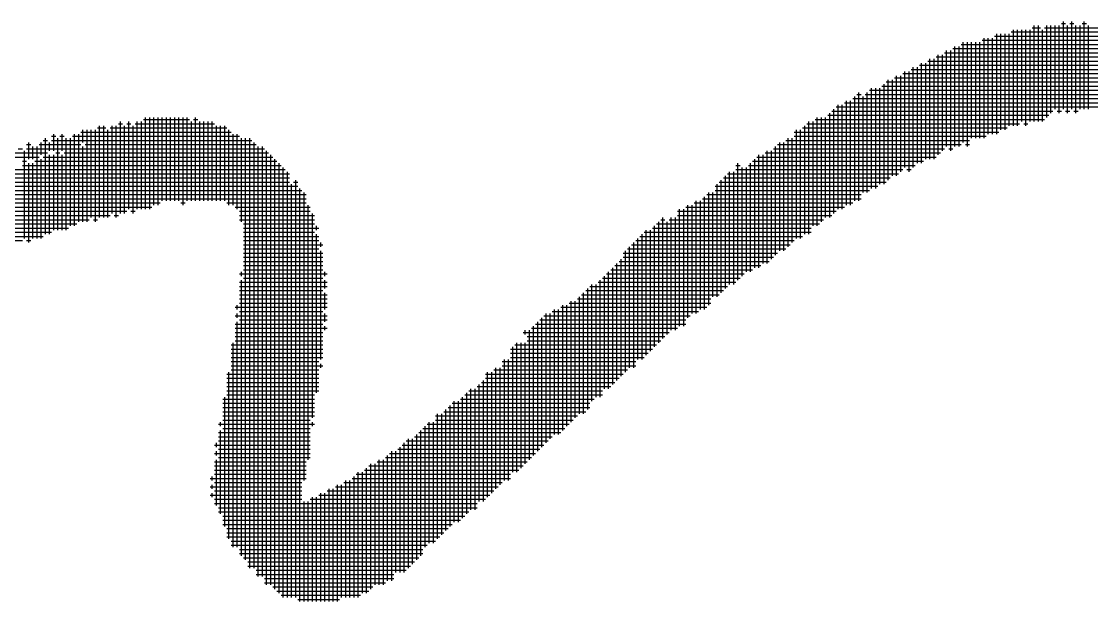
# Model space of a CAD drawing. Header units: feet. Extents: x 0 to 1079770, y 0 to 240000.
# Drawn here: x 955476 to 956446, y 13736 to 14262 of the extents above; entities that cross this region are included whole.
import ezdxf

# ---------------------------------------------------------------- set-up
doc = ezdxf.new("R2010")
doc.units = ezdxf.units.FT
doc.header["$LTSCALE"] = 2200
doc.header["$MEASUREMENT"] = 0
doc.layers.add('CX-MISC', color=2, linetype='CONTINUOUS')

msp = doc.modelspace()

# ---------------------------------------------------------------- linework, layer by layer
at = {"layer": 'CX-MISC'}
for p, q in [((956374.65, 14167.36, 9817.04), (956374.65, 14254.3, 9817.04)), ((956378.43, 14167.36, 9817.04), (956378.43, 14254.3, 9817.04)), ((956382.21, 14171.14, 9817.04), (956382.21, 14254.3, 9817.04)), ((956385.99, 14167.36, 9817.04), (956385.99, 14254.3, 9817.04)), ((956389.77, 14171.14, 9817.04), (956389.77, 14254.3, 9817.04)), ((956391.66, 14256.19, 9817.04), (956399.22, 14256.19, 9817.04)), ((956393.55, 14171.14, 9817.04), (956393.55, 14258.08, 9817.04)), ((956397.33, 14171.14, 9817.04), (956397.33, 14258.08, 9817.04)), ((956401.11, 14171.14, 9817.04), (956401.11, 14254.3, 9817.04)), ((956403, 14256.19, 9817.04), (956459.7, 14256.19, 9817.04)), ((956404.89, 14174.92, 9817.04), (956404.89, 14258.08, 9817.04)), ((956408.67, 14178.7, 9817.04), (956408.67, 14258.08, 9817.04)), ((956412.45, 14182.48, 9817.04), (956412.45, 14258.08, 9817.04)), ((956416.23, 14178.7, 9817.04), (956416.23, 14258.08, 9817.04)), ((956418.12, 14259.97, 9817.04), (956421.9, 14259.97, 9817.04)), ((956420.01, 14182.48, 9817.04), (956420.01, 14261.86, 9817.04)), ((956423.79, 14178.7, 9817.04), (956423.79, 14258.08, 9817.04)), ((956425.68, 14259.97, 9817.04), (956429.46, 14259.97, 9817.04)), ((956427.57, 14182.48, 9817.04), (956427.57, 14261.86, 9817.04)), ((956431.35, 14178.7, 9817.04), (956431.35, 14258.08, 9817.04)), ((956435.13, 14182.48, 9817.04), (956435.13, 14258.08, 9817.04)), ((956437.02, 14259.97, 9817.04), (956440.8, 14259.97, 9817.04)), ((956438.91, 14182.48, 9817.04), (956438.91, 14261.86, 9817.04)), ((956442.69, 14182.48, 9817.04), (956442.69, 14258.08, 9817.04)), ((956346.3, 14244.85, 9817.04), (956486.16, 14244.85, 9817.04)), ((956348.19, 14156.02, 9817.04), (956348.19, 14246.74, 9817.04)), ((956351.97, 14159.8, 9817.04), (956351.97, 14246.74, 9817.04)), ((956355.75, 14159.8, 9817.04), (956355.75, 14246.74, 9817.04)), ((956357.64, 14248.63, 9817.04), (956474.82, 14248.63, 9817.04)), ((956359.53, 14159.8, 9817.04), (956359.53, 14250.52, 9817.04)), ((956363.31, 14163.58, 9817.04), (956363.31, 14250.52, 9817.04)), ((956367.09, 14163.58, 9817.04), (956367.09, 14250.52, 9817.04)), ((956370.87, 14167.36, 9817.04), (956370.87, 14250.52, 9817.04)), ((956372.76, 14252.41, 9817.04), (956467.26, 14252.41, 9817.04)), ((956312.28, 14233.51, 9817.04), (956505.06, 14233.51, 9817.04)), ((956314.17, 14148.46, 9817.04), (956314.17, 14235.4, 9817.04)), ((956317.95, 14144.68, 9817.04), (956317.95, 14235.4, 9817.04)), ((956319.84, 14237.29, 9817.04), (956497.5, 14237.29, 9817.04)), ((956321.73, 14148.46, 9817.04), (956321.73, 14239.18, 9817.04)), ((956325.51, 14148.46, 9817.04), (956325.51, 14239.18, 9817.04)), ((956327.4, 14241.07, 9817.04), (956489.94, 14241.07, 9817.04)), ((956329.29, 14152.24, 9817.04), (956329.29, 14242.96, 9817.04)), ((956333.07, 14148.46, 9817.04), (956333.07, 14242.96, 9817.04)), ((956336.85, 14156.02, 9817.04), (956336.85, 14242.96, 9817.04)), ((956340.63, 14156.02, 9817.04), (956340.63, 14242.96, 9817.04)), ((956344.41, 14156.02, 9817.04), (956344.41, 14242.96, 9817.04)), ((956291.49, 14133.34, 9817.04), (956291.49, 14224.06, 9817.04)), ((956295.27, 14137.12, 9817.04), (956295.27, 14224.06, 9817.04)), ((956297.16, 14225.95, 9817.04), (956512.62, 14225.95, 9817.04)), ((956299.05, 14137.12, 9817.04), (956299.05, 14227.84, 9817.04)), ((956302.83, 14137.12, 9817.04), (956302.83, 14227.84, 9817.04)), ((956304.72, 14229.73, 9817.04), (956508.84, 14229.73, 9817.04)), ((956306.61, 14140.9, 9817.04), (956306.61, 14231.62, 9817.04)), ((956310.39, 14144.68, 9817.04), (956310.39, 14231.62, 9817.04)), ((956274.48, 14214.61, 9817.04), (956527.74, 14214.61, 9817.04)), ((956276.37, 14129.56, 9817.04), (956276.37, 14216.5, 9817.04)), ((956280.15, 14125.78, 9817.04), (956280.15, 14216.5, 9817.04)), ((956282.04, 14218.39, 9817.04), (956527.74, 14218.39, 9817.04)), ((956283.93, 14129.56, 9817.04), (956283.93, 14220.28, 9817.04)), ((956287.71, 14133.34, 9817.04), (956287.71, 14220.28, 9817.04)), ((956289.6, 14222.17, 9817.04), (956520.18, 14222.17, 9817.04)), ((956257.47, 14114.44, 9817.04), (956257.47, 14205.16, 9817.04)), ((956259.36, 14207.05, 9817.04), (956535.3, 14207.05, 9817.04)), ((956261.25, 14118.22, 9817.04), (956261.25, 14208.94, 9817.04)), ((956265.03, 14122, 9817.04), (956265.03, 14208.94, 9817.04)), ((956266.92, 14210.83, 9817.04), (956531.52, 14210.83, 9817.04)), ((956268.81, 14122, 9817.04), (956268.81, 14212.72, 9817.04)), ((956272.59, 14125.78, 9817.04), (956272.59, 14212.72, 9817.04)), ((956232.9, 14195.71, 9817.04), (956236.68, 14195.71, 9817.04)), ((956234.79, 14099.32, 9817.04), (956234.79, 14197.6, 9817.04)), ((956240.46, 14195.71, 9817.04), (956542.86, 14195.71, 9817.04)), ((956242.35, 14106.88, 9817.04), (956242.35, 14197.6, 9817.04)), ((956244.24, 14199.49, 9817.04), (956542.86, 14199.49, 9817.04)), ((956246.13, 14110.66, 9817.04), (956246.13, 14201.38, 9817.04)), ((956249.91, 14110.66, 9817.04), (956249.91, 14201.38, 9817.04)), ((956253.69, 14114.44, 9817.04), (956253.69, 14201.38, 9817.04)), ((956255.58, 14203.27, 9817.04), (956539.08, 14203.27, 9817.04)), ((956215.89, 14091.76, 9817.04), (956215.89, 14186.26, 9817.04)), ((956219.67, 14091.76, 9817.04), (956219.67, 14186.26, 9817.04)), ((956221.56, 14188.15, 9817.04), (956546.64, 14188.15, 9817.04)), ((956223.45, 14095.54, 9817.04), (956223.45, 14190.04, 9817.04)), ((956227.23, 14095.54, 9817.04), (956227.23, 14190.04, 9817.04)), ((956229.12, 14191.93, 9817.04), (956546.64, 14191.93, 9817.04)), ((956231.01, 14099.32, 9817.04), (956231.01, 14193.82, 9817.04)), ((956238.57, 14106.88, 9817.04), (956238.57, 14193.82, 9817.04)), ((956206.44, 14176.81, 9817.04), (956406.78, 14176.81, 9817.04)), ((956208.33, 14084.2, 9817.04), (956208.33, 14178.7, 9817.04)), ((956210.22, 14180.59, 9817.04), (956410.56, 14180.59, 9817.04)), ((956212.11, 14087.98, 9817.04), (956212.11, 14182.48, 9817.04)), ((956214, 14184.37, 9817.04), (956550.42, 14184.37, 9817.04)), ((956414.34, 14180.59, 9817.04), (956418.12, 14180.59, 9817.04)), ((956421.9, 14180.59, 9817.04), (956425.68, 14180.59, 9817.04)), ((956429.46, 14180.59, 9817.04), (956433.24, 14180.59, 9817.04)), ((955544.94, 14165.47, 9817.04), (955552.5, 14165.47, 9817.04)), ((955546.83, 14084.2, 9817.04), (955546.83, 14167.36, 9817.04)), ((955550.61, 14084.2, 9817.04), (955550.61, 14167.36, 9817.04)), ((955556.28, 14165.47, 9817.04), (955662.12, 14165.47, 9817.04)), ((955558.17, 14087.98, 9817.04), (955558.17, 14167.36, 9817.04)), ((955561.95, 14084.2, 9817.04), (955561.95, 14167.36, 9817.04)), ((955563.84, 14169.25, 9817.04), (955567.62, 14169.25, 9817.04)), ((955565.73, 14087.98, 9817.04), (955565.73, 14171.14, 9817.04)), ((955569.51, 14087.98, 9817.04), (955569.51, 14167.36, 9817.04)), ((955571.4, 14169.25, 9817.04), (955575.18, 14169.25, 9817.04)), ((955573.29, 14091.76, 9817.04), (955573.29, 14171.14, 9817.04)), ((955577.07, 14087.98, 9817.04), (955577.07, 14167.36, 9817.04)), ((955578.96, 14169.25, 9817.04), (955650.78, 14169.25, 9817.04)), ((955580.85, 14091.76, 9817.04), (955580.85, 14171.14, 9817.04)), ((955584.63, 14091.76, 9817.04), (955584.63, 14171.14, 9817.04)), ((955586.52, 14173.03, 9817.04), (955628.1, 14173.03, 9817.04)), ((955588.41, 14091.76, 9817.04), (955588.41, 14174.92, 9817.04)), ((955592.19, 14091.76, 9817.04), (955592.19, 14174.92, 9817.04)), ((955595.97, 14095.54, 9817.04), (955595.97, 14174.92, 9817.04)), ((955599.75, 14095.54, 9817.04), (955599.75, 14174.92, 9817.04)), ((955603.53, 14099.32, 9817.04), (955603.53, 14174.92, 9817.04)), ((955607.31, 14099.32, 9817.04), (955607.31, 14174.92, 9817.04)), ((955611.09, 14099.32, 9817.04), (955611.09, 14174.92, 9817.04)), ((955614.87, 14099.32, 9817.04), (955614.87, 14174.92, 9817.04)), ((955618.65, 14099.32, 9817.04), (955618.65, 14174.92, 9817.04)), ((955622.43, 14095.54, 9817.04), (955622.43, 14174.92, 9817.04)), ((955626.21, 14099.32, 9817.04), (955626.21, 14174.92, 9817.04)), ((955629.99, 14099.32, 9817.04), (955629.99, 14171.14, 9817.04)), ((955631.88, 14173.03, 9817.04), (955635.66, 14173.03, 9817.04)), ((955633.77, 14099.32, 9817.04), (955633.77, 14174.92, 9817.04)), ((955637.55, 14099.32, 9817.04), (955637.55, 14171.14, 9817.04)), ((955641.33, 14099.32, 9817.04), (955641.33, 14171.14, 9817.04)), ((955645.11, 14099.32, 9817.04), (955645.11, 14171.14, 9817.04)), ((955648.89, 14099.32, 9817.04), (955648.89, 14171.14, 9817.04)), ((955652.67, 14099.32, 9817.04), (955652.67, 14167.36, 9817.04)), ((955656.45, 14099.32, 9817.04), (955656.45, 14167.36, 9817.04)), ((955660.23, 14099.32, 9817.04), (955660.23, 14167.36, 9817.04)), ((956183.76, 14165.47, 9817.04), (956368.98, 14165.47, 9817.04)), ((956185.65, 14069.08, 9817.04), (956185.65, 14167.36, 9817.04)), ((956187.54, 14169.25, 9817.04), (956380.32, 14169.25, 9817.04)), ((956189.43, 14069.08, 9817.04), (956189.43, 14171.14, 9817.04)), ((956193.21, 14076.64, 9817.04), (956193.21, 14171.14, 9817.04)), ((956195.1, 14173.03, 9817.04), (956403, 14173.03, 9817.04)), ((956196.99, 14076.64, 9817.04), (956196.99, 14174.92, 9817.04)), ((956200.77, 14080.42, 9817.04), (956200.77, 14174.92, 9817.04)), ((956204.55, 14084.2, 9817.04), (956204.55, 14174.92, 9817.04)), ((956384.1, 14169.25, 9817.04), (956387.88, 14169.25, 9817.04)), ((955497.69, 14069.08, 9817.04), (955497.69, 14156.02, 9817.04)), ((955503.36, 14157.91, 9817.04), (955507.14, 14157.91, 9817.04)), ((955505.25, 14144.68, 9817.04), (955505.25, 14159.8, 9817.04)), ((955509.03, 14072.86, 9817.04), (955509.03, 14156.02, 9817.04)), ((955510.92, 14157.91, 9817.04), (955514.7, 14157.91, 9817.04)), ((955512.81, 14144.68, 9817.04), (955512.81, 14159.8, 9817.04)), ((955516.59, 14072.86, 9817.04), (955516.59, 14156.02, 9817.04)), ((955520.37, 14076.64, 9817.04), (955520.37, 14156.02, 9817.04)), ((955522.26, 14157.91, 9817.04), (955673.46, 14157.91, 9817.04)), ((955524.15, 14076.64, 9817.04), (955524.15, 14159.8, 9817.04)), ((955527.93, 14080.42, 9817.04), (955527.93, 14159.8, 9817.04)), ((955529.82, 14161.69, 9817.04), (955665.9, 14161.69, 9817.04)), ((955531.71, 14152.24, 9817.04), (955531.71, 14163.58, 9817.04)), ((955535.49, 14080.42, 9817.04), (955535.49, 14163.58, 9817.04)), ((955539.27, 14084.2, 9817.04), (955539.27, 14163.58, 9817.04)), ((955543.05, 14080.42, 9817.04), (955543.05, 14163.58, 9817.04)), ((955554.39, 14084.2, 9817.04), (955554.39, 14163.58, 9817.04)), ((955664.01, 14095.54, 9817.04), (955664.01, 14163.58, 9817.04)), ((955667.79, 14095.54, 9817.04), (955667.79, 14159.8, 9817.04)), ((955671.57, 14091.76, 9817.04), (955671.57, 14159.8, 9817.04)), ((955675.35, 14080.42, 9817.04), (955675.35, 14156.02, 9817.04)), ((955679.13, 13774.24, 9817.04), (955679.13, 14156.02, 9817.04)), ((955682.91, 13766.68, 9817.04), (955682.91, 14156.02, 9817.04)), ((956170.53, 14057.74, 9817.04), (956170.53, 14156.02, 9817.04)), ((956174.31, 14061.52, 9817.04), (956174.31, 14156.02, 9817.04)), ((956176.2, 14161.69, 9817.04), (956361.42, 14161.69, 9817.04)), ((956176.2, 14157.91, 9817.04), (956350.08, 14157.91, 9817.04)), ((956178.09, 14065.3, 9817.04), (956178.09, 14163.58, 9817.04)), ((956181.87, 14065.3, 9817.04), (956181.87, 14163.58, 9817.04)), ((955473.12, 14146.57, 9817.04), (955476.9, 14146.57, 9817.04)), ((955480.68, 14150.35, 9817.04), (955484.46, 14150.35, 9817.04)), ((955480.68, 14146.57, 9817.04), (955696.14, 14146.57, 9817.04)), ((955482.57, 14137.12, 9817.04), (955482.57, 14152.24, 9817.04)), ((955486.35, 14137.12, 9817.04), (955486.35, 14148.46, 9817.04)), ((955490.13, 14065.3, 9817.04), (955490.13, 14148.46, 9817.04)), ((955492.02, 14150.35, 9817.04), (955529.82, 14150.35, 9817.04)), ((955493.91, 14140.9, 9817.04), (955493.91, 14152.24, 9817.04)), ((955495.8, 14154.13, 9817.04), (955499.58, 14154.13, 9817.04)), ((955501.47, 14144.68, 9817.04), (955501.47, 14152.24, 9817.04)), ((955503.36, 14154.13, 9817.04), (955684.8, 14154.13, 9817.04)), ((955531.71, 14080.42, 9817.04), (955531.71, 14148.46, 9817.04)), ((955533.6, 14150.35, 9817.04), (955688.58, 14150.35, 9817.04)), ((955686.69, 13766.68, 9817.04), (955686.69, 14152.24, 9817.04)), ((955690.47, 13759.12, 9817.04), (955690.47, 14148.46, 9817.04)), ((955694.25, 13759.12, 9817.04), (955694.25, 14148.46, 9817.04)), ((956157.3, 14146.57, 9817.04), (956312.28, 14146.57, 9817.04)), ((956159.19, 14050.18, 9817.04), (956159.19, 14148.46, 9817.04)), ((956161.08, 14150.35, 9817.04), (956327.4, 14150.35, 9817.04)), ((956162.97, 14053.96, 9817.04), (956162.97, 14152.24, 9817.04)), ((956166.75, 14053.96, 9817.04), (956166.75, 14152.24, 9817.04)), ((956168.64, 14154.13, 9817.04), (956334.96, 14154.13, 9817.04)), ((956316.06, 14146.57, 9817.04), (956319.84, 14146.57, 9817.04)), ((956331.18, 14150.35, 9817.04), (956334.96, 14150.35, 9817.04)), ((955450.44, 14139.01, 9817.04), (955492.02, 14139.01, 9817.04)), ((955469.34, 14142.79, 9817.04), (955499.58, 14142.79, 9817.04)), ((955478.79, 14065.3, 9817.04), (955478.79, 14144.68, 9817.04)), ((955493.91, 14065.3, 9817.04), (955493.91, 14137.12, 9817.04)), ((955495.8, 14139.01, 9817.04), (955703.7, 14139.01, 9817.04)), ((955501.47, 14069.08, 9817.04), (955501.47, 14140.9, 9817.04)), ((955505.25, 14072.86, 9817.04), (955505.25, 14140.9, 9817.04)), ((955507.14, 14142.79, 9817.04), (955510.92, 14142.79, 9817.04)), ((955512.81, 14072.86, 9817.04), (955512.81, 14140.9, 9817.04)), ((955514.7, 14142.79, 9817.04), (955699.92, 14142.79, 9817.04)), ((955698.03, 13751.56, 9817.04), (955698.03, 14144.68, 9817.04)), ((955701.81, 13751.56, 9817.04), (955701.81, 14140.9, 9817.04)), ((955705.59, 13747.78, 9817.04), (955705.59, 14137.12, 9817.04)), ((956140.29, 14038.84, 9817.04), (956140.29, 14137.12, 9817.04)), ((956142.18, 14139.01, 9817.04), (956304.72, 14139.01, 9817.04)), ((956144.07, 14038.84, 9817.04), (956144.07, 14140.9, 9817.04)), ((956147.85, 14042.62, 9817.04), (956147.85, 14140.9, 9817.04)), ((956149.74, 14142.79, 9817.04), (956308.5, 14142.79, 9817.04)), ((956151.63, 14042.62, 9817.04), (956151.63, 14144.68, 9817.04)), ((956155.41, 14046.4, 9817.04), (956155.41, 14144.68, 9817.04)), ((955408.86, 14127.67, 9817.04), (955715.04, 14127.67, 9817.04)), ((955476.9, 14135.23, 9817.04), (955480.68, 14135.23, 9817.04)), ((955476.9, 14131.45, 9817.04), (955711.26, 14131.45, 9817.04)), ((955482.57, 14061.52, 9817.04), (955482.57, 14133.34, 9817.04)), ((955486.35, 14065.3, 9817.04), (955486.35, 14133.34, 9817.04)), ((955488.24, 14135.23, 9817.04), (955707.48, 14135.23, 9817.04)), ((955709.37, 13744, 9817.04), (955709.37, 14133.34, 9817.04)), ((955713.15, 13740.22, 9817.04), (955713.15, 14129.56, 9817.04)), ((956123.28, 14131.45, 9817.04), (956127.06, 14131.45, 9817.04)), ((956123.28, 14127.67, 9817.04), (956274.48, 14127.67, 9817.04)), ((956125.17, 14027.5, 9817.04), (956125.17, 14133.34, 9817.04)), ((956128.95, 14031.28, 9817.04), (956128.95, 14129.56, 9817.04)), ((956132.73, 14035.06, 9817.04), (956132.73, 14129.56, 9817.04)), ((956134.62, 14131.45, 9817.04), (956285.82, 14131.45, 9817.04)), ((956136.51, 14035.06, 9817.04), (956136.51, 14133.34, 9817.04)), ((956138.4, 14135.23, 9817.04), (956293.38, 14135.23, 9817.04)), ((956278.26, 14127.67, 9817.04), (956282.04, 14127.67, 9817.04)), ((955389.96, 14120.11, 9817.04), (955718.82, 14120.11, 9817.04)), ((955450.44, 14123.89, 9817.04), (955718.82, 14123.89, 9817.04)), ((955716.93, 13740.22, 9817.04), (955716.93, 14125.78, 9817.04)), ((955724.49, 13740.22, 9817.04), (955724.49, 14118.22, 9817.04)), ((956110.05, 14016.16, 9817.04), (956110.05, 14118.22, 9817.04)), ((956111.94, 14120.11, 9817.04), (956263.14, 14120.11, 9817.04)), ((956113.83, 14019.94, 9817.04), (956113.83, 14122, 9817.04)), ((956115.72, 14123.89, 9817.04), (956270.7, 14123.89, 9817.04)), ((956117.61, 14023.72, 9817.04), (956117.61, 14125.78, 9817.04)), ((956121.39, 14023.72, 9817.04), (956121.39, 14125.78, 9817.04)), ((955382.4, 14116.33, 9817.04), (955718.82, 14116.33, 9817.04)), ((955408.86, 14108.77, 9817.04), (955730.16, 14108.77, 9817.04)), ((955420.2, 14112.55, 9817.04), (955726.38, 14112.55, 9817.04)), ((955720.71, 13740.22, 9817.04), (955720.71, 14114.44, 9817.04)), ((955722.6, 14116.33, 9817.04), (955726.38, 14116.33, 9817.04)), ((955728.27, 13736.44, 9817.04), (955728.27, 14110.66, 9817.04)), ((956104.38, 14112.55, 9817.04), (956251.8, 14112.55, 9817.04)), ((956104.38, 14108.77, 9817.04), (956244.24, 14108.77, 9817.04)), ((956106.27, 14012.38, 9817.04), (956106.27, 14114.44, 9817.04)), ((956108.16, 14116.33, 9817.04), (956259.36, 14116.33, 9817.04)), ((955389.96, 14101.21, 9817.04), (955733.94, 14101.21, 9817.04)), ((955397.52, 14104.99, 9817.04), (955733.94, 14104.99, 9817.04)), ((955732.05, 13846.06, 9817.04), (955732.05, 14106.88, 9817.04)), ((956087.37, 13997.26, 9817.04), (956087.37, 14099.32, 9817.04)), ((956091.15, 14001.04, 9817.04), (956091.15, 14099.32, 9817.04)), ((956093.04, 14101.21, 9817.04), (956236.68, 14101.21, 9817.04)), ((956094.93, 14001.04, 9817.04), (956094.93, 14103.1, 9817.04)), ((956096.82, 14104.99, 9817.04), (956236.68, 14104.99, 9817.04)), ((956098.71, 14004.82, 9817.04), (956098.71, 14106.88, 9817.04)), ((956102.49, 14012.38, 9817.04), (956102.49, 14106.88, 9817.04)), ((955359.72, 14089.87, 9817.04), (955571.4, 14089.87, 9817.04)), ((955367.28, 14093.65, 9817.04), (955594.08, 14093.65, 9817.04)), ((955382.4, 14097.43, 9817.04), (955601.64, 14097.43, 9817.04)), ((955575.18, 14089.87, 9817.04), (955578.96, 14089.87, 9817.04)), ((955620.54, 14097.43, 9817.04), (955624.32, 14097.43, 9817.04)), ((955662.12, 14097.43, 9817.04), (955733.94, 14097.43, 9817.04)), ((955669.68, 14093.65, 9817.04), (955737.72, 14093.65, 9817.04)), ((955673.46, 14089.87, 9817.04), (955737.72, 14089.87, 9817.04)), ((955735.83, 13864.96, 9817.04), (955735.83, 14095.54, 9817.04)), ((955739.61, 13902.76, 9817.04), (955739.61, 14087.98, 9817.04)), ((956070.36, 14089.87, 9817.04), (956214, 14089.87, 9817.04)), ((956072.25, 13985.92, 9817.04), (956072.25, 14091.76, 9817.04)), ((956076.03, 13985.92, 9817.04), (956076.03, 14091.76, 9817.04)), ((956077.92, 14093.65, 9817.04), (956221.56, 14093.65, 9817.04)), ((956079.81, 13993.48, 9817.04), (956079.81, 14095.54, 9817.04)), ((956083.59, 13997.26, 9817.04), (956083.59, 14095.54, 9817.04)), ((956085.48, 14097.43, 9817.04), (956229.12, 14097.43, 9817.04)), ((955337.04, 14078.53, 9817.04), (955526.04, 14078.53, 9817.04)), ((955340.82, 14082.31, 9817.04), (955537.38, 14082.31, 9817.04)), ((955348.38, 14086.09, 9817.04), (955556.28, 14086.09, 9817.04)), ((955541.16, 14082.31, 9817.04), (955544.94, 14082.31, 9817.04)), ((955560.06, 14086.09, 9817.04), (955563.84, 14086.09, 9817.04)), ((955673.46, 14086.09, 9817.04), (955741.5, 14086.09, 9817.04)), ((955673.46, 14082.31, 9817.04), (955741.5, 14082.31, 9817.04)), ((955677.24, 14078.53, 9817.04), (955741.5, 14078.53, 9817.04)), ((956051.46, 14078.53, 9817.04), (956198.88, 14078.53, 9817.04)), ((956053.35, 13970.8, 9817.04), (956053.35, 14080.42, 9817.04)), ((956055.24, 14082.31, 9817.04), (956059.02, 14082.31, 9817.04)), ((956057.13, 13974.58, 9817.04), (956057.13, 14084.2, 9817.04)), ((956060.91, 13978.36, 9817.04), (956060.91, 14080.42, 9817.04)), ((956062.8, 14082.31, 9817.04), (956202.66, 14082.31, 9817.04)), ((956064.69, 13982.14, 9817.04), (956064.69, 14084.2, 9817.04)), ((956068.47, 13982.14, 9817.04), (956068.47, 14084.2, 9817.04)), ((956070.36, 14086.09, 9817.04), (956210.22, 14086.09, 9817.04)), ((955321.92, 14070.97, 9817.04), (955503.36, 14070.97, 9817.04)), ((955329.48, 14074.75, 9817.04), (955518.48, 14074.75, 9817.04)), ((955677.24, 14074.75, 9817.04), (955745.28, 14074.75, 9817.04)), ((955677.24, 14070.97, 9817.04), (955741.5, 14070.97, 9817.04)), ((955743.39, 14072.86, 9817.04), (955743.39, 14076.64, 9817.04)), ((955743.39, 13925.44, 9817.04), (955743.39, 14069.08, 9817.04)), ((956038.23, 13955.68, 9817.04), (956038.23, 14069.08, 9817.04)), ((956040.12, 14070.97, 9817.04), (956191.32, 14070.97, 9817.04)), ((956042.01, 13959.46, 9817.04), (956042.01, 14072.86, 9817.04)), ((956045.79, 13963.24, 9817.04), (956045.79, 14072.86, 9817.04)), ((956047.68, 14074.75, 9817.04), (956191.32, 14074.75, 9817.04)), ((956049.57, 13967.02, 9817.04), (956049.57, 14076.64, 9817.04)), ((955227.42, 14067.19, 9817.04), (955495.8, 14067.19, 9817.04)), ((955227.42, 14063.41, 9817.04), (955476.9, 14063.41, 9817.04)), ((955480.68, 14063.41, 9817.04), (955484.46, 14063.41, 9817.04)), ((955677.24, 14067.19, 9817.04), (955745.28, 14067.19, 9817.04)), ((955677.24, 14063.41, 9817.04), (955745.28, 14063.41, 9817.04)), ((955677.24, 14059.63, 9817.04), (955749.06, 14059.63, 9817.04)), ((955747.17, 14057.74, 9817.04), (955747.17, 14061.52, 9817.04)), ((956028.78, 14059.63, 9817.04), (956172.42, 14059.63, 9817.04)), ((956030.67, 13948.12, 9817.04), (956030.67, 14061.52, 9817.04)), ((956032.56, 14063.41, 9817.04), (956176.2, 14063.41, 9817.04)), ((956034.45, 13955.68, 9817.04), (956034.45, 14065.3, 9817.04)), ((956036.34, 14067.19, 9817.04), (956183.76, 14067.19, 9817.04)), ((955677.24, 14055.85, 9817.04), (955745.28, 14055.85, 9817.04)), ((955677.24, 14052.07, 9817.04), (955749.06, 14052.07, 9817.04)), ((955747.17, 13955.68, 9817.04), (955747.17, 14053.96, 9817.04)), ((956021.22, 14052.07, 9817.04), (956161.08, 14052.07, 9817.04)), ((956023.11, 13944.34, 9817.04), (956023.11, 14053.96, 9817.04)), ((956025, 14055.85, 9817.04), (956168.64, 14055.85, 9817.04)), ((956026.89, 13948.12, 9817.04), (956026.89, 14057.74, 9817.04)), ((955677.24, 14048.29, 9817.04), (955749.06, 14048.29, 9817.04)), ((955677.24, 14044.51, 9817.04), (955749.06, 14044.51, 9817.04)), ((955677.24, 14040.73, 9817.04), (955749.06, 14040.73, 9817.04)), ((956013.66, 14040.73, 9817.04), (956145.96, 14040.73, 9817.04)), ((956015.55, 13936.78, 9817.04), (956015.55, 14042.62, 9817.04)), ((956017.44, 14044.51, 9817.04), (956153.52, 14044.51, 9817.04)), ((956019.33, 13940.56, 9817.04), (956019.33, 14046.4, 9817.04)), ((956021.22, 14048.29, 9817.04), (956157.3, 14048.29, 9817.04)), ((955673.46, 14033.17, 9817.04), (955752.84, 14033.17, 9817.04)), ((955675.35, 14031.28, 9817.04), (955675.35, 14035.06, 9817.04)), ((955677.24, 14036.95, 9817.04), (955749.06, 14036.95, 9817.04)), ((955750.95, 14031.28, 9817.04), (955750.95, 14035.06, 9817.04)), ((956004.21, 13929.22, 9817.04), (956004.21, 14031.28, 9817.04)), ((956006.1, 14033.17, 9817.04), (956130.84, 14033.17, 9817.04)), ((956007.99, 13929.22, 9817.04), (956007.99, 14035.06, 9817.04)), ((956009.88, 14036.95, 9817.04), (956138.4, 14036.95, 9817.04)), ((956011.77, 13933, 9817.04), (956011.77, 14038.84, 9817.04)), ((955673.46, 14025.61, 9817.04), (955752.84, 14025.61, 9817.04)), ((955673.46, 14021.83, 9817.04), (955752.84, 14021.83, 9817.04)), ((955675.35, 13778.02, 9817.04), (955675.35, 14027.5, 9817.04)), ((955677.24, 14029.39, 9817.04), (955749.06, 14029.39, 9817.04)), ((955750.95, 14019.94, 9817.04), (955750.95, 14027.5, 9817.04)), ((955990.98, 14021.83, 9817.04), (956115.72, 14021.83, 9817.04)), ((955992.87, 13917.88, 9817.04), (955992.87, 14023.72, 9817.04)), ((955996.65, 13921.66, 9817.04), (955996.65, 14023.72, 9817.04)), ((955998.54, 14025.61, 9817.04), (956123.28, 14025.61, 9817.04)), ((956000.43, 13921.66, 9817.04), (956000.43, 14027.5, 9817.04)), ((956002.32, 14029.39, 9817.04), (956127.06, 14029.39, 9817.04)), ((955673.46, 14018.05, 9817.04), (955749.06, 14018.05, 9817.04)), ((955673.46, 14014.27, 9817.04), (955752.84, 14014.27, 9817.04)), ((955673.46, 14010.49, 9817.04), (955752.84, 14010.49, 9817.04)), ((955750.95, 14001.04, 9817.04), (955750.95, 14016.16, 9817.04)), ((955979.64, 14010.49, 9817.04), (956100.6, 14010.49, 9817.04)), ((955981.53, 13906.54, 9817.04), (955981.53, 14012.38, 9817.04)), ((955983.42, 14014.27, 9817.04), (956108.16, 14014.27, 9817.04)), ((955985.31, 13906.54, 9817.04), (955985.31, 14016.16, 9817.04)), ((955987.2, 14018.05, 9817.04), (956111.94, 14018.05, 9817.04)), ((955989.09, 13910.32, 9817.04), (955989.09, 14019.94, 9817.04)), ((955669.68, 14002.93, 9817.04), (955752.84, 14002.93, 9817.04)), ((955671.57, 14001.04, 9817.04), (955671.57, 14004.82, 9817.04)), ((955673.46, 14006.71, 9817.04), (955752.84, 14006.71, 9817.04)), ((955958.85, 13887.64, 9817.04), (955958.85, 14001.04, 9817.04)), ((955962.63, 13887.64, 9817.04), (955962.63, 14001.04, 9817.04)), ((955964.52, 14002.93, 9817.04), (956096.82, 14002.93, 9817.04)), ((955966.41, 13891.42, 9817.04), (955966.41, 14004.82, 9817.04)), ((955970.19, 13895.2, 9817.04), (955970.19, 14004.82, 9817.04)), ((955972.08, 14006.71, 9817.04), (956100.6, 14006.71, 9817.04)), ((955973.97, 13898.98, 9817.04), (955973.97, 14008.6, 9817.04)), ((955977.75, 13902.76, 9817.04), (955977.75, 14008.6, 9817.04)), ((955669.68, 13995.37, 9817.04), (955752.84, 13995.37, 9817.04)), ((955671.57, 13993.48, 9817.04), (955671.57, 13997.26, 9817.04)), ((955673.46, 13999.15, 9817.04), (955749.06, 13999.15, 9817.04)), ((955673.46, 13991.59, 9817.04), (955752.84, 13991.59, 9817.04)), ((955750.95, 13989.7, 9817.04), (955750.95, 13997.26, 9817.04)), ((955945.62, 13991.59, 9817.04), (956077.92, 13991.59, 9817.04)), ((955947.51, 13876.3, 9817.04), (955947.51, 13993.48, 9817.04)), ((955949.4, 13995.37, 9817.04), (956081.7, 13995.37, 9817.04)), ((955951.29, 13880.08, 9817.04), (955951.29, 13997.26, 9817.04)), ((955955.07, 13883.86, 9817.04), (955955.07, 13997.26, 9817.04)), ((955956.96, 13999.15, 9817.04), (956089.26, 13999.15, 9817.04)), ((955669.68, 13987.81, 9817.04), (955749.06, 13987.81, 9817.04)), ((955669.68, 13984.03, 9817.04), (955752.84, 13984.03, 9817.04)), ((955671.57, 13785.58, 9817.04), (955671.57, 13989.7, 9817.04)), ((955750.95, 13982.14, 9817.04), (955750.95, 13985.92, 9817.04)), ((955932.39, 13978.36, 9817.04), (955932.39, 13982.14, 9817.04)), ((955936.17, 13864.96, 9817.04), (955936.17, 13982.14, 9817.04)), ((955938.06, 13984.03, 9817.04), (956070.36, 13984.03, 9817.04)), ((955939.95, 13868.74, 9817.04), (955939.95, 13985.92, 9817.04)), ((955941.84, 13987.81, 9817.04), (956077.92, 13987.81, 9817.04)), ((955943.73, 13872.52, 9817.04), (955943.73, 13989.7, 9817.04)), ((955669.68, 13980.25, 9817.04), (955749.06, 13980.25, 9817.04)), ((955669.68, 13976.47, 9817.04), (955749.06, 13976.47, 9817.04)), ((955669.68, 13972.69, 9817.04), (955749.06, 13972.69, 9817.04)), ((955930.5, 13980.25, 9817.04), (956062.8, 13980.25, 9817.04)), ((955934.28, 13976.47, 9817.04), (956059.02, 13976.47, 9817.04)), ((955934.28, 13972.69, 9817.04), (956055.24, 13972.69, 9817.04)), ((955665.9, 13968.91, 9817.04), (955749.06, 13968.91, 9817.04)), ((955665.9, 13965.13, 9817.04), (955749.06, 13965.13, 9817.04)), ((955667.79, 13785.58, 9817.04), (955667.79, 13970.8, 9817.04)), ((955919.16, 13965.13, 9817.04), (956047.68, 13965.13, 9817.04)), ((955921.05, 13853.62, 9817.04), (955921.05, 13967.02, 9817.04)), ((955922.94, 13968.91, 9817.04), (956051.46, 13968.91, 9817.04)), ((955924.83, 13853.62, 9817.04), (955924.83, 13970.8, 9817.04)), ((955928.61, 13857.4, 9817.04), (955928.61, 13970.8, 9817.04)), ((955932.39, 13861.18, 9817.04), (955932.39, 13970.8, 9817.04)), ((955665.9, 13961.35, 9817.04), (955749.06, 13961.35, 9817.04)), ((955665.9, 13957.57, 9817.04), (955749.06, 13957.57, 9817.04)), ((955665.9, 13953.79, 9817.04), (955745.28, 13953.79, 9817.04)), ((955911.6, 13953.79, 9817.04), (956032.56, 13953.79, 9817.04)), ((955913.49, 13846.06, 9817.04), (955913.49, 13955.68, 9817.04)), ((955917.27, 13846.06, 9817.04), (955917.27, 13955.68, 9817.04)), ((955919.16, 13961.35, 9817.04), (956043.9, 13961.35, 9817.04)), ((955919.16, 13957.57, 9817.04), (956040.12, 13957.57, 9817.04)), ((955662.12, 13942.45, 9817.04), (955745.28, 13942.45, 9817.04)), ((955664.01, 13793.14, 9817.04), (955664.01, 13944.34, 9817.04)), ((955665.9, 13950.01, 9817.04), (955749.06, 13950.01, 9817.04)), ((955665.9, 13946.23, 9817.04), (955745.28, 13946.23, 9817.04)), ((955747.17, 13948.12, 9817.04), (955747.17, 13951.9, 9817.04)), ((955896.48, 13942.45, 9817.04), (956021.22, 13942.45, 9817.04)), ((955898.37, 13830.94, 9817.04), (955898.37, 13944.34, 9817.04)), ((955902.15, 13834.72, 9817.04), (955902.15, 13944.34, 9817.04)), ((955904.04, 13946.23, 9817.04), (956025, 13946.23, 9817.04)), ((955905.93, 13838.5, 9817.04), (955905.93, 13948.12, 9817.04)), ((955909.71, 13842.28, 9817.04), (955909.71, 13948.12, 9817.04)), ((955911.6, 13950.01, 9817.04), (956032.56, 13950.01, 9817.04)), ((955662.12, 13938.67, 9817.04), (955745.28, 13938.67, 9817.04)), ((955662.12, 13934.89, 9817.04), (955745.28, 13934.89, 9817.04)), ((955890.81, 13827.16, 9817.04), (955890.81, 13933, 9817.04)), ((955892.7, 13934.89, 9817.04), (956013.66, 13934.89, 9817.04)), ((955894.59, 13827.16, 9817.04), (955894.59, 13936.78, 9817.04)), ((955896.48, 13938.67, 9817.04), (956017.44, 13938.67, 9817.04)), ((955662.12, 13931.11, 9817.04), (955745.28, 13931.11, 9817.04)), ((955662.12, 13927.33, 9817.04), (955745.28, 13927.33, 9817.04)), ((955662.12, 13923.55, 9817.04), (955741.5, 13923.55, 9817.04)), ((955877.58, 13923.55, 9817.04), (956002.32, 13923.55, 9817.04)), ((955879.47, 13815.82, 9817.04), (955879.47, 13925.44, 9817.04)), ((955881.36, 13927.33, 9817.04), (956002.32, 13927.33, 9817.04)), ((955883.25, 13819.6, 9817.04), (955883.25, 13929.22, 9817.04)), ((955887.03, 13819.6, 9817.04), (955887.03, 13929.22, 9817.04)), ((955888.92, 13931.11, 9817.04), (956009.88, 13931.11, 9817.04)), ((955658.34, 13919.77, 9817.04), (955741.5, 13919.77, 9817.04)), ((955658.34, 13915.99, 9817.04), (955741.5, 13915.99, 9817.04)), ((955660.23, 13804.48, 9817.04), (955660.23, 13921.66, 9817.04)), ((955864.35, 13804.48, 9817.04), (955864.35, 13914.1, 9817.04)), ((955866.24, 13915.99, 9817.04), (955990.98, 13915.99, 9817.04)), ((955868.13, 13808.26, 9817.04), (955868.13, 13917.88, 9817.04)), ((955871.91, 13808.26, 9817.04), (955871.91, 13917.88, 9817.04)), ((955873.8, 13919.77, 9817.04), (955994.76, 13919.77, 9817.04)), ((955875.69, 13812.04, 9817.04), (955875.69, 13921.66, 9817.04)), ((955658.34, 13912.21, 9817.04), (955741.5, 13912.21, 9817.04)), ((955658.34, 13908.43, 9817.04), (955741.5, 13908.43, 9817.04)), ((955658.34, 13904.65, 9817.04), (955741.5, 13904.65, 9817.04)), ((955851.12, 13904.65, 9817.04), (955979.64, 13904.65, 9817.04)), ((955853.01, 13793.14, 9817.04), (955853.01, 13906.54, 9817.04)), ((955856.79, 13796.92, 9817.04), (955856.79, 13906.54, 9817.04)), ((955858.68, 13908.43, 9817.04), (955987.2, 13908.43, 9817.04)), ((955860.57, 13800.7, 9817.04), (955860.57, 13910.32, 9817.04)), ((955862.46, 13912.21, 9817.04), (955990.98, 13912.21, 9817.04)), ((955654.56, 13897.09, 9817.04), (955741.5, 13897.09, 9817.04)), ((955656.45, 13895.2, 9817.04), (955656.45, 13898.98, 9817.04)), ((955658.34, 13900.87, 9817.04), (955737.72, 13900.87, 9817.04)), ((955739.61, 13895.2, 9817.04), (955739.61, 13898.98, 9817.04)), ((955841.67, 13785.58, 9817.04), (955841.67, 13895.2, 9817.04)), ((955843.56, 13897.09, 9817.04), (955972.08, 13897.09, 9817.04)), ((955845.45, 13789.36, 9817.04), (955845.45, 13898.98, 9817.04)), ((955849.23, 13789.36, 9817.04), (955849.23, 13898.98, 9817.04)), ((955851.12, 13900.87, 9817.04), (955975.86, 13900.87, 9817.04)), ((955654.56, 13889.53, 9817.04), (955737.72, 13889.53, 9817.04)), ((955654.56, 13885.75, 9817.04), (955737.72, 13885.75, 9817.04)), ((955656.45, 13815.82, 9817.04), (955656.45, 13891.42, 9817.04)), ((955658.34, 13893.31, 9817.04), (955737.72, 13893.31, 9817.04)), ((955832.22, 13885.75, 9817.04), (955956.96, 13885.75, 9817.04)), ((955834.11, 13774.24, 9817.04), (955834.11, 13887.64, 9817.04)), ((955836, 13889.53, 9817.04), (955964.52, 13889.53, 9817.04)), ((955837.89, 13778.02, 9817.04), (955837.89, 13891.42, 9817.04)), ((955839.78, 13893.31, 9817.04), (955968.3, 13893.31, 9817.04)), ((955650.78, 13878.19, 9817.04), (955737.72, 13878.19, 9817.04)), ((955652.67, 13876.3, 9817.04), (955652.67, 13880.08, 9817.04)), ((955654.56, 13881.97, 9817.04), (955737.72, 13881.97, 9817.04)), ((955818.99, 13762.9, 9817.04), (955818.99, 13876.3, 9817.04)), ((955820.88, 13878.19, 9817.04), (955949.4, 13878.19, 9817.04)), ((955822.77, 13762.9, 9817.04), (955822.77, 13880.08, 9817.04)), ((955824.66, 13881.97, 9817.04), (955953.18, 13881.97, 9817.04)), ((955826.55, 13766.68, 9817.04), (955826.55, 13883.86, 9817.04)), ((955830.33, 13770.46, 9817.04), (955830.33, 13883.86, 9817.04)), ((955650.78, 13870.63, 9817.04), (955737.72, 13870.63, 9817.04)), ((955652.67, 13868.74, 9817.04), (955652.67, 13872.52, 9817.04)), ((955652.67, 13823.38, 9817.04), (955652.67, 13864.96, 9817.04)), ((955654.56, 13874.41, 9817.04), (955737.72, 13874.41, 9817.04)), ((955654.56, 13866.85, 9817.04), (955737.72, 13866.85, 9817.04)), ((955800.09, 13751.56, 9817.04), (955800.09, 13864.96, 9817.04)), ((955803.87, 13751.56, 9817.04), (955803.87, 13864.96, 9817.04)), ((955805.76, 13866.85, 9817.04), (955938.06, 13866.85, 9817.04)), ((955807.65, 13755.34, 9817.04), (955807.65, 13868.74, 9817.04)), ((955809.54, 13870.63, 9817.04), (955941.84, 13870.63, 9817.04)), ((955811.43, 13755.34, 9817.04), (955811.43, 13872.52, 9817.04)), ((955815.21, 13762.9, 9817.04), (955815.21, 13872.52, 9817.04)), ((955817.1, 13874.41, 9817.04), (955945.62, 13874.41, 9817.04)), ((955650.78, 13863.07, 9817.04), (955733.94, 13863.07, 9817.04)), ((955650.78, 13859.29, 9817.04), (955733.94, 13859.29, 9817.04)), ((955650.78, 13855.51, 9817.04), (955733.94, 13855.51, 9817.04)), ((955786.86, 13855.51, 9817.04), (955926.72, 13855.51, 9817.04)), ((955788.75, 13744, 9817.04), (955788.75, 13857.4, 9817.04)), ((955790.64, 13859.29, 9817.04), (955930.5, 13859.29, 9817.04)), ((955792.53, 13747.78, 9817.04), (955792.53, 13861.18, 9817.04)), ((955796.31, 13751.56, 9817.04), (955796.31, 13861.18, 9817.04)), ((955798.2, 13863.07, 9817.04), (955934.28, 13863.07, 9817.04)), ((955647, 13847.95, 9817.04), (955733.94, 13847.95, 9817.04)), ((955648.89, 13846.06, 9817.04), (955648.89, 13849.84, 9817.04)), ((955650.78, 13851.73, 9817.04), (955733.94, 13851.73, 9817.04)), ((955769.85, 13740.22, 9817.04), (955769.85, 13846.06, 9817.04)), ((955773.63, 13740.22, 9817.04), (955773.63, 13846.06, 9817.04)), ((955775.52, 13847.95, 9817.04), (955919.16, 13847.95, 9817.04)), ((955777.41, 13740.22, 9817.04), (955777.41, 13849.84, 9817.04)), ((955779.3, 13851.73, 9817.04), (955919.16, 13851.73, 9817.04)), ((955781.19, 13740.22, 9817.04), (955781.19, 13853.62, 9817.04)), ((955784.97, 13744, 9817.04), (955784.97, 13853.62, 9817.04)), ((955647, 13840.39, 9817.04), (955730.16, 13840.39, 9817.04)), ((955648.89, 13838.5, 9817.04), (955648.89, 13842.28, 9817.04)), ((955650.78, 13844.17, 9817.04), (955730.16, 13844.17, 9817.04)), ((955650.78, 13836.61, 9817.04), (955730.16, 13836.61, 9817.04)), ((955752.84, 13836.61, 9817.04), (955904.04, 13836.61, 9817.04)), ((955754.73, 13736.44, 9817.04), (955754.73, 13838.5, 9817.04)), ((955758.51, 13736.44, 9817.04), (955758.51, 13838.5, 9817.04)), ((955760.4, 13840.39, 9817.04), (955907.82, 13840.39, 9817.04)), ((955762.29, 13736.44, 9817.04), (955762.29, 13842.28, 9817.04)), ((955766.07, 13740.22, 9817.04), (955766.07, 13842.28, 9817.04)), ((955767.96, 13844.17, 9817.04), (955911.6, 13844.17, 9817.04)), ((955647, 13832.83, 9817.04), (955730.16, 13832.83, 9817.04)), ((955648.89, 13830.94, 9817.04), (955648.89, 13834.72, 9817.04)), ((955650.78, 13829.05, 9817.04), (955730.16, 13829.05, 9817.04)), ((955732.05, 13736.44, 9817.04), (955732.05, 13827.16, 9817.04)), ((955735.83, 13736.44, 9817.04), (955735.83, 13827.16, 9817.04)), ((955737.72, 13829.05, 9817.04), (955896.48, 13829.05, 9817.04)), ((955739.61, 13736.44, 9817.04), (955739.61, 13830.94, 9817.04)), ((955743.39, 13736.44, 9817.04), (955743.39, 13830.94, 9817.04)), ((955745.28, 13832.83, 9817.04), (955900.26, 13832.83, 9817.04)), ((955747.17, 13736.44, 9817.04), (955747.17, 13834.72, 9817.04)), ((955750.95, 13736.44, 9817.04), (955750.95, 13834.72, 9817.04)), ((955650.78, 13825.27, 9817.04), (955888.92, 13825.27, 9817.04)), ((955654.56, 13821.49, 9817.04), (955888.92, 13821.49, 9817.04)), ((955654.56, 13817.71, 9817.04), (955881.36, 13817.71, 9817.04)), ((955658.34, 13813.93, 9817.04), (955877.58, 13813.93, 9817.04)), ((955658.34, 13810.15, 9817.04), (955873.8, 13810.15, 9817.04)), ((955658.34, 13806.37, 9817.04), (955866.24, 13806.37, 9817.04)), ((955662.12, 13802.59, 9817.04), (955862.46, 13802.59, 9817.04)), ((955662.12, 13798.81, 9817.04), (955858.68, 13798.81, 9817.04)), ((955662.12, 13795.03, 9817.04), (955854.9, 13795.03, 9817.04)), ((955665.9, 13791.25, 9817.04), (955851.12, 13791.25, 9817.04)), ((955665.9, 13787.47, 9817.04), (955843.56, 13787.47, 9817.04)), ((955673.46, 13783.69, 9817.04), (955839.78, 13783.69, 9817.04)), ((955673.46, 13779.91, 9817.04), (955839.78, 13779.91, 9817.04)), ((955677.24, 13776.13, 9817.04), (955836, 13776.13, 9817.04)), ((955681.02, 13772.35, 9817.04), (955832.22, 13772.35, 9817.04)), ((955681.02, 13768.57, 9817.04), (955828.44, 13768.57, 9817.04)), ((955688.58, 13764.79, 9817.04), (955824.66, 13764.79, 9817.04)), ((955688.58, 13761.01, 9817.04), (955813.32, 13761.01, 9817.04)), ((955696.14, 13757.23, 9817.04), (955813.32, 13757.23, 9817.04)), ((955696.14, 13753.45, 9817.04), (955805.76, 13753.45, 9817.04)), ((955703.7, 13749.67, 9817.04), (955794.42, 13749.67, 9817.04)), ((955707.48, 13745.89, 9817.04), (955790.64, 13745.89, 9817.04)), ((955711.26, 13742.11, 9817.04), (955783.08, 13742.11, 9817.04)), ((955726.38, 13738.33, 9817.04), (955764.18, 13738.33, 9817.04))]:
    msp.add_line(p, q, dxfattribs=at)

doc.saveas('drawing.dxf')
